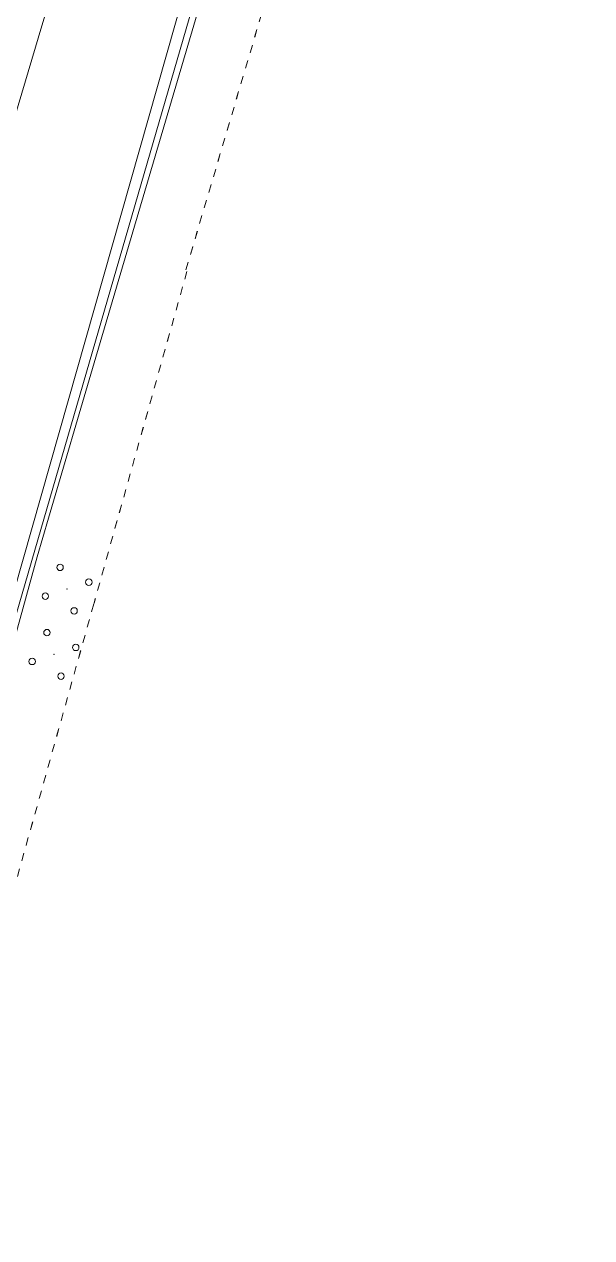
# Model space of a CAD drawing. Header units: metres. Extents: x 3 to 509016, y 4 to 6969473.
# Drawn here: x 507945.45 to 507952.47, y 6967145.2 to 6967160.2 of the extents above; entities that cross this region are included whole.
import ezdxf

# ---------------------------------------------------------------- set-up
doc = ezdxf.new("R2010")
doc.units = ezdxf.units.M
doc.linetypes.add('AEC_Double Dash', pattern=[0.039, 0.015, -0.004, 0.006, -0.004, 0.006, -0.004])
for name, color, linetype, lineweight in [('C-PROP-LINE', 252, 'AEC_Double Dash', 5), ('C_UG_LINES', 252, 'EXISTING_COMMUNICATIONS', 0), ('E_UG_LINES', 252, 'EXISTING_ELECTRICITY_UG', 0), ('HT_UG_LINES', 252, 'EXISTING_HIGH_VOLTAGE', 0), ('RW_FEAT', 252, 'Continuous', 0), ('W_AG_PIPES_N', 252, 'EXISTING_WATER', 0), ('W_FEAT', 252, 'EXISTING_WATER', 0)]:
    doc.layers.add(name, color=color, linetype=linetype, lineweight=lineweight)
doc.layers.add('XREF', color=7, linetype='Continuous')
doc.styles.get("Standard").update_dxf_attribs({"font": 'ARIALN.TTF'})
doc.linetypes.add('EXISTING_COMMUNICATIONS', pattern='A,2,-2,2,-2,2,-2,["COMS",Standard,S=2.5,R=0,X=0,Y=-1.25],-9.75,2,-2,2,-2', length=29.75)
doc.linetypes.add('EXISTING_ELECTRICITY_UG', pattern='A,2,-2,2,-2,2,-2,["E-UG",Standard,S=2.5,R=0,X=0,Y=-1.25],-9.15,2,-2,2,-2', length=29.15)
doc.linetypes.add('EXISTING_HIGH_VOLTAGE', pattern='A,2,-2,2,-2,2,-2,["HV",Standard,S=2.5,R=0,X=0,Y=-1.25],-5.9,2,-2,2,-2', length=25.9)
doc.linetypes.add('EXISTING_WATER', pattern='A,2,-2,2,-2,2,-2,["W",Standard,S=2.5,R=0,X=0,Y=-1.25],-4.4,2,-2,2,-2', length=24.4)

# ---------------------------------------------------------------- blocks, each defined once
blk = doc.blocks.new('25027_BNP_Skygate Play-Sheet - 000101 - SITE PLAN')
at = {"layer": 'C-PROP-LINE'}
for p, q in [((-2412856, 3915049), (-2419393, 3922223)), ((-2412849, 3915041), (-2412856, 3915049)), ((-2409979, 3911892), (-2412849, 3915041)), ((-2398222, 3898643), (-2409969, 3911908))]:
    blk.add_line(p, q, dxfattribs=at)
blk = doc.blocks.new('XE_ARCH')
at = {"xscale": 0.001, "yscale": 0.001, "zscale": 0.001, "rotation": 121.996}
blk.add_blockref('25027_BNP_Skygate Play-Sheet - 000101 - SITE PLAN', (509988.126, 6971273.77), dxfattribs=at)
blk = doc.blocks.new('XE_LOT BOUNDARY')
at = {"layer": 'C-PROP-LINE'}
for p, q in [((507952.467, 6967174.138), (507947.441, 6967157.147)), ((507947.46, 6967157.147), (507946.31, 6967153.045)), ((507946.307, 6967153.035), (507943.687, 6967143.69)), ((507946.31, 6967153.045), (507946.307, 6967153.035))]:
    blk.add_line(p, q, dxfattribs=at)
blk = doc.blocks.new('CMC')
at = {"layer": 'W_FEAT'}
for centre in [(-0.217, 0.673), (0.673, 0.217), (-0.673, -0.217), (0.217, -0.673)]:
    blk.add_circle(centre, 0.1, dxfattribs=at)
blk.add_point((0, 0), dxfattribs=at)
blk = doc.blocks.new('CMC_1')
at = {"layer": 'RW_FEAT'}
for centre in [(-0.217, 0.673), (0.673, 0.217), (-0.673, -0.217), (0.217, -0.673)]:
    blk.add_circle(centre, 0.1, dxfattribs=at)
blk.add_point((0, 0), dxfattribs=at)
blk = doc.blocks.new('XE_SURVEY')
at = {"layer": 'C_UG_LINES', "flags": 128}
blk.add_lwpolyline([(507945.199, 6967152.394), (507949.106, 6967165.861)], dxfattribs=at)
at = {"layer": 'E_UG_LINES', "flags": 128}
blk.add_lwpolyline([(507948.978, 6967166.064), (507945.095, 6967152.413), (507945.039, 6967151.7), (507943.824, 6967145.879)], dxfattribs=at)
at = {"layer": 'HT_UG_LINES', "flags": 128}
blk.add_lwpolyline([(507949.181, 6967165.74), (507946.312, 6967156.016), (507945.746, 6967154.097), (507945.605, 6967153.618), (507944.842, 6967150.85), (507943.599, 6967145.492), (507943.035, 6967143.056), (507941.346, 6967137.577), (507941.081, 6967136.718), (507937.322, 6967130.53), (507932.237, 6967127.111), (507931.381, 6967126.617), (507926.957, 6967125.793), (507926.466, 6967125.813), (507922.037, 6967126.614), (507921.564, 6967126.743), (507919.014, 6967128.822), (507914.757, 6967133.603), (507913.492, 6967138.758), (507912.896, 6967141.186), (507912.786, 6967141.837), (507911.201, 6967151.549), (507911.113, 6967152.04), (507909.804, 6967157.032), (507909.388, 6967158.62), (507908.632, 6967159.963), (507907.16, 6967162.577), (507906.915, 6967163.013), (507906.789, 6967163.237), (507906.475, 6967163.794), (507906.161, 6967164.353), (507905.934, 6967164.756), (507905.689, 6967165.191), (507905.478, 6967165.565), (507905.272, 6967165.931), (507905.05, 6967166.326), (507904.742, 6967166.873), (507904.274, 6967167.704), (507903.481, 6967169.113), (507902.255, 6967171.291), (507901.028, 6967173.47), (507899.557, 6967176.084), (507896.411, 6967181.009), (507895.243, 6967182.821), (507894.41, 6967184.114), (507894.168, 6967184.491), (507893.619, 6967185.342), (507891.961, 6967187.916), (507891.181, 6967189.125), (507890.197, 6967190.653), (507889.1, 6967192.355), (507888.851, 6967192.742), (507888.63, 6967193.085), (507888.473, 6967193.329), (507888.215, 6967193.757), (507887.917, 6967194.249), (507887.576, 6967194.815), (507887.181, 6967195.469), (507877.488, 6967211.537), (507877.139, 6967212.116), (507876.915, 6967212.488), (507876.707, 6967212.832), (507876.592, 6967213.022)], dxfattribs=at)
at = {"layer": 'W_AG_PIPES_N', "flags": 128}
blk.add_lwpolyline([(507947.923, 6967167.75), (507947.094, 6967164.973), (507945.664, 6967160.182), (507944.092, 6967154.912), (507943.575, 6967153.18), (507942.996, 6967150.04), (507921.391, 6967156.325), (507918.521, 6967157.198), (507914.526, 6967160.193), (507914.258, 6967160.614), (507907.658, 6967171.23), (507897.891, 6967186.941), (507887.316, 6967203.95), (507879.3, 6967216.628), (507862.622, 6967243.351), (507843.574, 6967273.899), (507839.255, 6967280.883), (507842.144, 6967293.862), (507861.154, 6967305.647), (507861.476, 6967305.834)], dxfattribs=at)
at = {"layer": 'RW_FEAT', "xscale": 0.4, "yscale": 0.4, "zscale": 0.4}
blk.add_blockref('CMC_1', (507945.977, 6967153.218), dxfattribs=at)
at = {"layer": 'W_FEAT', "xscale": 0.4, "yscale": 0.4, "zscale": 0.4}
blk.add_blockref('CMC', (507945.815, 6967152.411), dxfattribs=at)

msp = doc.modelspace()

# ---------------------------------------------------------------- block references
for name in ['XE_ARCH', 'XE_SURVEY']:
    msp.add_blockref(name, (0, 0))
at = {"layer": 'XREF'}
for name in ['XE_ARCH', 'XE_SURVEY', 'XE_LOT BOUNDARY']:
    msp.add_blockref(name, (0, 0), dxfattribs=at)

doc.saveas('drawing.dxf')
